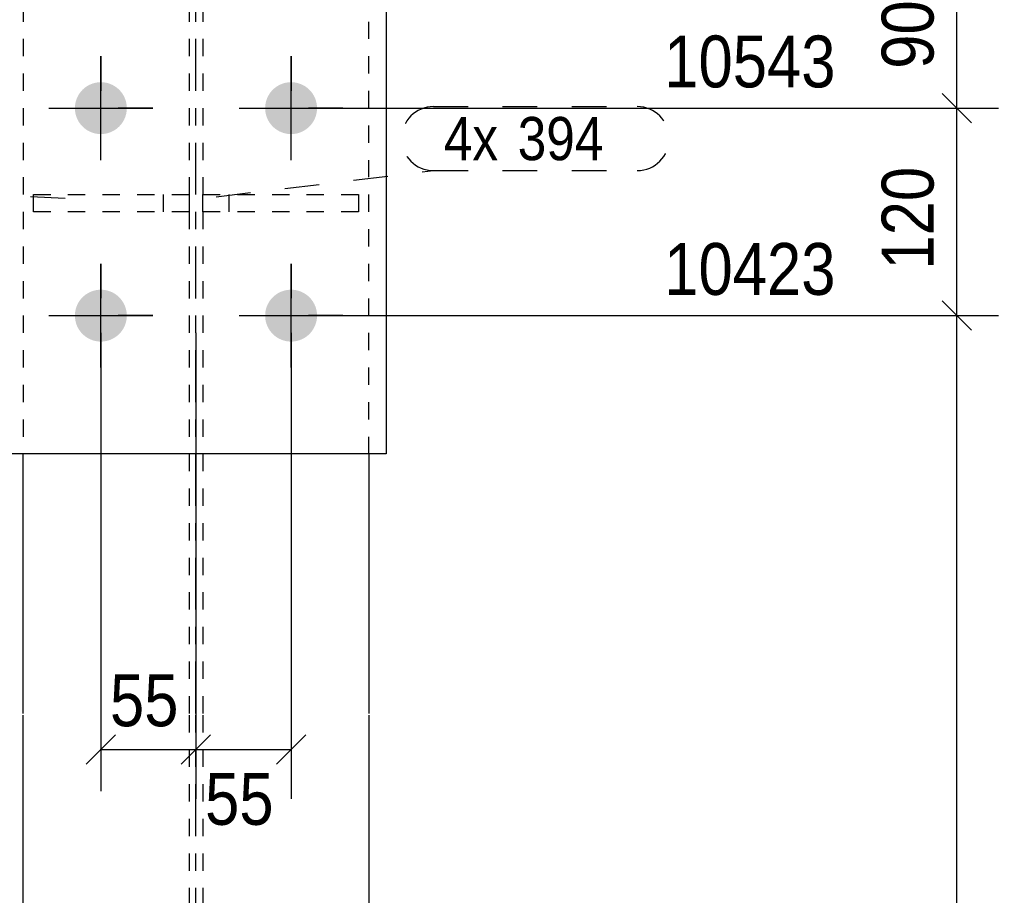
# Model space of a CAD drawing. Header units: millimetres. Extents: x 2 to 579, y 1 to 405.
# Drawn here: x 72.9 to 129.5, y 200.7 to 251.3 of the extents above; entities that cross this region are included whole.
import ezdxf

# ---------------------------------------------------------------- set-up
doc = ezdxf.new("R2010")
doc.units = ezdxf.units.MM
for name, pattern in [('XKITLINE00', [0]), ('XKITLINE01', [4, 1, -1, 1, -1]), ('XKITLINE02', [4, 2, -2]), ('XKITLINE03', [6, 3, -1, 1, -1])]:
    doc.linetypes.add(name, pattern=pattern)
for name, color, linetype, lineweight in [('Bolt', 3, 'Continuous', 0), ('Dimensions', 7, 'Continuous', 0), ('Part', 2, 'Continuous', 0), ('PartMark', 7, 'Continuous', 0)]:
    doc.layers.add(name, color=color, linetype=linetype, lineweight=lineweight)
doc.styles.add('ARIAL', font='ARIAL.TTF')

# ---------------------------------------------------------------- blocks, each defined once
blk = doc.blocks.new('*A28')
at = {"layer": 'Bolt', "color": 3, "linetype": 'XKITLINE00', "lineweight": 0}
for p, q in [((77.559, 249.19), (77.559, 247.192)), ((88.559, 249.19), (88.559, 247.192)), ((74.559, 246.19), (76.557, 246.19)), ((80.559, 246.19), (78.561, 246.19)), ((85.559, 246.19), (87.557, 246.19)), ((91.559, 246.19), (89.561, 246.19)), ((77.559, 243.19), (77.559, 245.188)), ((88.559, 243.19), (88.559, 245.188)), ((77.559, 237.19), (77.559, 235.192)), ((88.559, 237.19), (88.559, 235.192)), ((74.559, 234.19), (76.557, 234.19)), ((80.559, 234.19), (78.561, 234.19)), ((85.559, 234.19), (87.557, 234.19)), ((91.559, 234.19), (89.561, 234.19)), ((77.559, 231.19), (77.559, 233.188)), ((88.559, 231.19), (88.559, 233.188))]:
    blk.add_line(p, q, dxfattribs=at)
blk = doc.blocks.new('*A29')
at = {"layer": 'Bolt'}
for points in [[(76.06, 246.227), (76.061, 246.264), (76.063, 246.301), (76.067, 246.337), (76.071, 246.374), (76.076, 246.41), (76.081, 246.447), (76.088, 246.483), (76.096, 246.519), (76.104, 246.555), (76.114, 246.59), (76.124, 246.626), (76.135, 246.661), (76.147, 246.696), (76.16, 246.73), (76.174, 246.764), (76.188, 246.798), (76.203, 246.832), (76.22, 246.865), (76.236, 246.897), (76.254, 246.93), (76.273, 246.961), (76.292, 246.993), (76.312, 247.024), (76.333, 247.054), (76.355, 247.084), (76.377, 247.113), (76.4, 247.142), (76.424, 247.17), (76.448, 247.198), (76.473, 247.224), (76.499, 247.251), (76.525, 247.277), (76.552, 247.302), (76.58, 247.326), (76.608, 247.35), (76.637, 247.373), (76.666, 247.395), (76.696, 247.417), (76.726, 247.437), (76.757, 247.457), (76.788, 247.477), (76.82, 247.495), (76.852, 247.513), (76.885, 247.53), (76.918, 247.546), (76.952, 247.561), (76.985, 247.576), (77.02, 247.59), (77.054, 247.602), (77.089, 247.614), (77.124, 247.626), (77.159, 247.636), (77.195, 247.645), (77.231, 247.654), (77.267, 247.661), (77.303, 247.668), (77.339, 247.674), (77.376, 247.679), (77.412, 247.683), (77.449, 247.686), (77.486, 247.688), (77.523, 247.69), (77.559, 247.69), (77.596, 247.69), (77.633, 247.688), (77.67, 247.686), (77.706, 247.683), (77.743, 247.679), (77.779, 247.674), (77.816, 247.668), (77.852, 247.661), (77.888, 247.654), (77.924, 247.645), (77.959, 247.636), (77.995, 247.626), (78.03, 247.614), (78.065, 247.602), (78.099, 247.59), (78.133, 247.576), (78.167, 247.561), (78.201, 247.546), (78.234, 247.53), (78.266, 247.513), (78.299, 247.495), (78.331, 247.477), (78.362, 247.457), (78.393, 247.437), (78.423, 247.417), (78.453, 247.395), (78.482, 247.373), (78.511, 247.35), (78.539, 247.326), (78.567, 247.302), (78.594, 247.277), (78.62, 247.251), (78.646, 247.224), (78.671, 247.198), (78.695, 247.17), (78.719, 247.142), (78.742, 247.113), (78.764, 247.084), (78.786, 247.054), (78.807, 247.024), (78.827, 246.993), (78.846, 246.961), (78.864, 246.93), (78.882, 246.897), (78.899, 246.865), (78.915, 246.832), (78.931, 246.798), (78.945, 246.764), (78.959, 246.73), (78.972, 246.696), (78.984, 246.661), (78.995, 246.626), (79.005, 246.59), (79.014, 246.555), (79.023, 246.519), (79.031, 246.483), (79.037, 246.447), (79.043, 246.41), (79.048, 246.374), (79.052, 246.337), (79.055, 246.301), (79.058, 246.264), (79.059, 246.227), (79.059, 246.19), (79.059, 246.153), (79.058, 246.117), (79.055, 246.08), (79.052, 246.043), (79.048, 246.007), (79.043, 245.97), (79.037, 245.934), (79.031, 245.898), (79.023, 245.862), (79.014, 245.826), (79.005, 245.79), (78.995, 245.755), (78.984, 245.72), (78.972, 245.685), (78.959, 245.65), (78.945, 245.616), (78.931, 245.582), (78.915, 245.549), (78.899, 245.516), (78.882, 245.483), (78.864, 245.451), (78.846, 245.419), (78.827, 245.388), (78.807, 245.357), (78.786, 245.326), (78.764, 245.297), (78.742, 245.267), (78.719, 245.239), (78.695, 245.21), (78.671, 245.183), (78.646, 245.156), (78.62, 245.13), (78.594, 245.104), (78.567, 245.079), (78.539, 245.054), (78.511, 245.031), (78.482, 245.008), (78.453, 244.985), (78.423, 244.964), (78.393, 244.943), (78.362, 244.923), (78.331, 244.904), (78.299, 244.885), (78.266, 244.867), (78.234, 244.85), (78.201, 244.834), (78.167, 244.819), (78.133, 244.804), (78.099, 244.791), (78.065, 244.778), (78.03, 244.766), (77.995, 244.755), (77.959, 244.745), (77.924, 244.735), (77.888, 244.727), (77.852, 244.719), (77.816, 244.712), (77.779, 244.706), (77.743, 244.701), (77.706, 244.697), (77.67, 244.694), (77.633, 244.692), (77.596, 244.691), (77.559, 244.69), (77.523, 244.691), (77.486, 244.692), (77.449, 244.694), (77.412, 244.697), (77.376, 244.701), (77.339, 244.706), (77.303, 244.712), (77.267, 244.719), (77.231, 244.727), (77.195, 244.735), (77.159, 244.745), (77.124, 244.755), (77.089, 244.766), (77.054, 244.778), (77.02, 244.791), (76.985, 244.804), (76.952, 244.819), (76.918, 244.834), (76.885, 244.85), (76.852, 244.867), (76.82, 244.885), (76.788, 244.904), (76.757, 244.923), (76.726, 244.943), (76.696, 244.964), (76.666, 244.985), (76.637, 245.008), (76.608, 245.031), (76.58, 245.054), (76.552, 245.079), (76.525, 245.104), (76.499, 245.13), (76.473, 245.156), (76.448, 245.183), (76.424, 245.21), (76.4, 245.239), (76.377, 245.267), (76.355, 245.297), (76.333, 245.326), (76.312, 245.357), (76.292, 245.388), (76.273, 245.419), (76.254, 245.451), (76.236, 245.483), (76.22, 245.516), (76.203, 245.549), (76.188, 245.582), (76.174, 245.616), (76.16, 245.65), (76.147, 245.685), (76.135, 245.72), (76.124, 245.755), (76.114, 245.79), (76.104, 245.826), (76.096, 245.862), (76.088, 245.898), (76.081, 245.934), (76.076, 245.97), (76.071, 246.007), (76.067, 246.043), (76.063, 246.08), (76.061, 246.117), (76.06, 246.153), (76.059, 246.19)], [(87.06, 246.227), (87.061, 246.264), (87.063, 246.301), (87.067, 246.337), (87.071, 246.374), (87.076, 246.41), (87.081, 246.447), (87.088, 246.483), (87.096, 246.519), (87.104, 246.555), (87.114, 246.59), (87.124, 246.626), (87.135, 246.661), (87.147, 246.696), (87.16, 246.73), (87.174, 246.764), (87.188, 246.798), (87.203, 246.832), (87.22, 246.865), (87.236, 246.897), (87.254, 246.93), (87.273, 246.961), (87.292, 246.993), (87.312, 247.024), (87.333, 247.054), (87.355, 247.084), (87.377, 247.113), (87.4, 247.142), (87.424, 247.17), (87.448, 247.198), (87.473, 247.224), (87.499, 247.251), (87.525, 247.277), (87.552, 247.302), (87.58, 247.326), (87.608, 247.35), (87.637, 247.373), (87.666, 247.395), (87.696, 247.417), (87.726, 247.437), (87.757, 247.457), (87.788, 247.477), (87.82, 247.495), (87.852, 247.513), (87.885, 247.53), (87.918, 247.546), (87.952, 247.561), (87.985, 247.576), (88.02, 247.59), (88.054, 247.602), (88.089, 247.614), (88.124, 247.626), (88.159, 247.636), (88.195, 247.645), (88.231, 247.654), (88.267, 247.661), (88.303, 247.668), (88.339, 247.674), (88.376, 247.679), (88.412, 247.683), (88.449, 247.686), (88.486, 247.688), (88.523, 247.69), (88.559, 247.69), (88.596, 247.69), (88.633, 247.688), (88.67, 247.686), (88.706, 247.683), (88.743, 247.679), (88.779, 247.674), (88.816, 247.668), (88.852, 247.661), (88.888, 247.654), (88.924, 247.645), (88.959, 247.636), (88.995, 247.626), (89.03, 247.614), (89.065, 247.602), (89.099, 247.59), (89.133, 247.576), (89.167, 247.561), (89.201, 247.546), (89.234, 247.53), (89.266, 247.513), (89.299, 247.495), (89.331, 247.477), (89.362, 247.457), (89.393, 247.437), (89.423, 247.417), (89.453, 247.395), (89.482, 247.373), (89.511, 247.35), (89.539, 247.326), (89.567, 247.302), (89.594, 247.277), (89.62, 247.251), (89.646, 247.224), (89.671, 247.198), (89.695, 247.17), (89.719, 247.142), (89.742, 247.113), (89.764, 247.084), (89.786, 247.054), (89.807, 247.024), (89.827, 246.993), (89.846, 246.961), (89.864, 246.93), (89.882, 246.897), (89.899, 246.865), (89.915, 246.832), (89.931, 246.798), (89.945, 246.764), (89.959, 246.73), (89.972, 246.696), (89.984, 246.661), (89.995, 246.626), (90.005, 246.59), (90.014, 246.555), (90.023, 246.519), (90.031, 246.483), (90.037, 246.447), (90.043, 246.41), (90.048, 246.374), (90.052, 246.337), (90.055, 246.301), (90.058, 246.264), (90.059, 246.227), (90.059, 246.19), (90.059, 246.153), (90.058, 246.117), (90.055, 246.08), (90.052, 246.043), (90.048, 246.007), (90.043, 245.97), (90.037, 245.934), (90.031, 245.898), (90.023, 245.862), (90.014, 245.826), (90.005, 245.79), (89.995, 245.755), (89.984, 245.72), (89.972, 245.685), (89.959, 245.65), (89.945, 245.616), (89.931, 245.582), (89.915, 245.549), (89.899, 245.516), (89.882, 245.483), (89.864, 245.451), (89.846, 245.419), (89.827, 245.388), (89.807, 245.357), (89.786, 245.326), (89.764, 245.297), (89.742, 245.267), (89.719, 245.239), (89.695, 245.21), (89.671, 245.183), (89.646, 245.156), (89.62, 245.13), (89.594, 245.104), (89.567, 245.079), (89.539, 245.054), (89.511, 245.031), (89.482, 245.008), (89.453, 244.985), (89.423, 244.964), (89.393, 244.943), (89.362, 244.923), (89.331, 244.904), (89.299, 244.885), (89.266, 244.867), (89.234, 244.85), (89.201, 244.834), (89.167, 244.819), (89.133, 244.804), (89.099, 244.791), (89.065, 244.778), (89.03, 244.766), (88.995, 244.755), (88.959, 244.745), (88.924, 244.735), (88.888, 244.727), (88.852, 244.719), (88.816, 244.712), (88.779, 244.706), (88.743, 244.701), (88.706, 244.697), (88.67, 244.694), (88.633, 244.692), (88.596, 244.691), (88.559, 244.69), (88.523, 244.691), (88.486, 244.692), (88.449, 244.694), (88.412, 244.697), (88.376, 244.701), (88.339, 244.706), (88.303, 244.712), (88.267, 244.719), (88.231, 244.727), (88.195, 244.735), (88.159, 244.745), (88.124, 244.755), (88.089, 244.766), (88.054, 244.778), (88.02, 244.791), (87.985, 244.804), (87.952, 244.819), (87.918, 244.834), (87.885, 244.85), (87.852, 244.867), (87.82, 244.885), (87.788, 244.904), (87.757, 244.923), (87.726, 244.943), (87.696, 244.964), (87.666, 244.985), (87.637, 245.008), (87.608, 245.031), (87.58, 245.054), (87.552, 245.079), (87.525, 245.104), (87.499, 245.13), (87.473, 245.156), (87.448, 245.183), (87.424, 245.21), (87.4, 245.239), (87.377, 245.267), (87.355, 245.297), (87.333, 245.326), (87.312, 245.357), (87.292, 245.388), (87.273, 245.419), (87.254, 245.451), (87.236, 245.483), (87.22, 245.516), (87.203, 245.549), (87.188, 245.582), (87.174, 245.616), (87.16, 245.65), (87.147, 245.685), (87.135, 245.72), (87.124, 245.755), (87.114, 245.79), (87.104, 245.826), (87.096, 245.862), (87.088, 245.898), (87.081, 245.934), (87.076, 245.97), (87.071, 246.007), (87.067, 246.043), (87.063, 246.08), (87.061, 246.117), (87.06, 246.153), (87.059, 246.19)], [(76.06, 234.227), (76.061, 234.264), (76.063, 234.301), (76.067, 234.337), (76.071, 234.374), (76.076, 234.41), (76.081, 234.447), (76.088, 234.483), (76.096, 234.519), (76.104, 234.555), (76.114, 234.59), (76.124, 234.626), (76.135, 234.661), (76.147, 234.696), (76.16, 234.73), (76.174, 234.764), (76.188, 234.798), (76.203, 234.832), (76.22, 234.865), (76.236, 234.897), (76.254, 234.93), (76.273, 234.961), (76.292, 234.993), (76.312, 235.024), (76.333, 235.054), (76.355, 235.084), (76.377, 235.113), (76.4, 235.142), (76.424, 235.17), (76.448, 235.198), (76.473, 235.224), (76.499, 235.251), (76.525, 235.277), (76.552, 235.302), (76.58, 235.326), (76.608, 235.35), (76.637, 235.373), (76.666, 235.395), (76.696, 235.417), (76.726, 235.437), (76.757, 235.457), (76.788, 235.477), (76.82, 235.495), (76.852, 235.513), (76.885, 235.53), (76.918, 235.546), (76.952, 235.561), (76.985, 235.576), (77.02, 235.59), (77.054, 235.602), (77.089, 235.614), (77.124, 235.626), (77.159, 235.636), (77.195, 235.645), (77.231, 235.654), (77.267, 235.661), (77.303, 235.668), (77.339, 235.674), (77.376, 235.679), (77.412, 235.683), (77.449, 235.686), (77.486, 235.688), (77.523, 235.69), (77.559, 235.69), (77.596, 235.69), (77.633, 235.688), (77.67, 235.686), (77.706, 235.683), (77.743, 235.679), (77.779, 235.674), (77.816, 235.668), (77.852, 235.661), (77.888, 235.654), (77.924, 235.645), (77.959, 235.636), (77.995, 235.626), (78.03, 235.614), (78.065, 235.602), (78.099, 235.59), (78.133, 235.576), (78.167, 235.561), (78.201, 235.546), (78.234, 235.53), (78.266, 235.513), (78.299, 235.495), (78.331, 235.477), (78.362, 235.457), (78.393, 235.437), (78.423, 235.417), (78.453, 235.395), (78.482, 235.373), (78.511, 235.35), (78.539, 235.326), (78.567, 235.302), (78.594, 235.277), (78.62, 235.251), (78.646, 235.224), (78.671, 235.198), (78.695, 235.17), (78.719, 235.142), (78.742, 235.113), (78.764, 235.084), (78.786, 235.054), (78.807, 235.024), (78.827, 234.993), (78.846, 234.961), (78.864, 234.93), (78.882, 234.897), (78.899, 234.865), (78.915, 234.832), (78.931, 234.798), (78.945, 234.764), (78.959, 234.73), (78.972, 234.696), (78.984, 234.661), (78.995, 234.626), (79.005, 234.59), (79.014, 234.555), (79.023, 234.519), (79.031, 234.483), (79.037, 234.447), (79.043, 234.41), (79.048, 234.374), (79.052, 234.337), (79.055, 234.301), (79.058, 234.264), (79.059, 234.227), (79.059, 234.19), (79.059, 234.153), (79.058, 234.117), (79.055, 234.08), (79.052, 234.043), (79.048, 234.007), (79.043, 233.97), (79.037, 233.934), (79.031, 233.898), (79.023, 233.862), (79.014, 233.826), (79.005, 233.79), (78.995, 233.755), (78.984, 233.72), (78.972, 233.685), (78.959, 233.65), (78.945, 233.616), (78.931, 233.582), (78.915, 233.549), (78.899, 233.516), (78.882, 233.483), (78.864, 233.451), (78.846, 233.419), (78.827, 233.388), (78.807, 233.357), (78.786, 233.326), (78.764, 233.297), (78.742, 233.267), (78.719, 233.239), (78.695, 233.21), (78.671, 233.183), (78.646, 233.156), (78.62, 233.13), (78.594, 233.104), (78.567, 233.079), (78.539, 233.054), (78.511, 233.031), (78.482, 233.008), (78.453, 232.985), (78.423, 232.964), (78.393, 232.943), (78.362, 232.923), (78.331, 232.904), (78.299, 232.885), (78.266, 232.867), (78.234, 232.85), (78.201, 232.834), (78.167, 232.819), (78.133, 232.804), (78.099, 232.791), (78.065, 232.778), (78.03, 232.766), (77.995, 232.755), (77.959, 232.745), (77.924, 232.735), (77.888, 232.727), (77.852, 232.719), (77.816, 232.712), (77.779, 232.706), (77.743, 232.701), (77.706, 232.697), (77.67, 232.694), (77.633, 232.692), (77.596, 232.691), (77.559, 232.69), (77.523, 232.691), (77.486, 232.692), (77.449, 232.694), (77.412, 232.697), (77.376, 232.701), (77.339, 232.706), (77.303, 232.712), (77.267, 232.719), (77.231, 232.727), (77.195, 232.735), (77.159, 232.745), (77.124, 232.755), (77.089, 232.766), (77.054, 232.778), (77.02, 232.791), (76.985, 232.804), (76.952, 232.819), (76.918, 232.834), (76.885, 232.85), (76.852, 232.867), (76.82, 232.885), (76.788, 232.904), (76.757, 232.923), (76.726, 232.943), (76.696, 232.964), (76.666, 232.985), (76.637, 233.008), (76.608, 233.031), (76.58, 233.054), (76.552, 233.079), (76.525, 233.104), (76.499, 233.13), (76.473, 233.156), (76.448, 233.183), (76.424, 233.21), (76.4, 233.239), (76.377, 233.267), (76.355, 233.297), (76.333, 233.326), (76.312, 233.357), (76.292, 233.388), (76.273, 233.419), (76.254, 233.451), (76.236, 233.483), (76.22, 233.516), (76.203, 233.549), (76.188, 233.582), (76.174, 233.616), (76.16, 233.65), (76.147, 233.685), (76.135, 233.72), (76.124, 233.755), (76.114, 233.79), (76.104, 233.826), (76.096, 233.862), (76.088, 233.898), (76.081, 233.934), (76.076, 233.97), (76.071, 234.007), (76.067, 234.043), (76.063, 234.08), (76.061, 234.117), (76.06, 234.153), (76.059, 234.19)], [(87.06, 234.227), (87.061, 234.264), (87.063, 234.301), (87.067, 234.337), (87.071, 234.374), (87.076, 234.41), (87.081, 234.447), (87.088, 234.483), (87.096, 234.519), (87.104, 234.555), (87.114, 234.59), (87.124, 234.626), (87.135, 234.661), (87.147, 234.696), (87.16, 234.73), (87.174, 234.764), (87.188, 234.798), (87.203, 234.832), (87.22, 234.865), (87.236, 234.897), (87.254, 234.93), (87.273, 234.961), (87.292, 234.993), (87.312, 235.024), (87.333, 235.054), (87.355, 235.084), (87.377, 235.113), (87.4, 235.142), (87.424, 235.17), (87.448, 235.198), (87.473, 235.224), (87.499, 235.251), (87.525, 235.277), (87.552, 235.302), (87.58, 235.326), (87.608, 235.35), (87.637, 235.373), (87.666, 235.395), (87.696, 235.417), (87.726, 235.437), (87.757, 235.457), (87.788, 235.477), (87.82, 235.495), (87.852, 235.513), (87.885, 235.53), (87.918, 235.546), (87.952, 235.561), (87.985, 235.576), (88.02, 235.59), (88.054, 235.602), (88.089, 235.614), (88.124, 235.626), (88.159, 235.636), (88.195, 235.645), (88.231, 235.654), (88.267, 235.661), (88.303, 235.668), (88.339, 235.674), (88.376, 235.679), (88.412, 235.683), (88.449, 235.686), (88.486, 235.688), (88.523, 235.69), (88.559, 235.69), (88.596, 235.69), (88.633, 235.688), (88.67, 235.686), (88.706, 235.683), (88.743, 235.679), (88.779, 235.674), (88.816, 235.668), (88.852, 235.661), (88.888, 235.654), (88.924, 235.645), (88.959, 235.636), (88.995, 235.626), (89.03, 235.614), (89.065, 235.602), (89.099, 235.59), (89.133, 235.576), (89.167, 235.561), (89.201, 235.546), (89.234, 235.53), (89.266, 235.513), (89.299, 235.495), (89.331, 235.477), (89.362, 235.457), (89.393, 235.437), (89.423, 235.417), (89.453, 235.395), (89.482, 235.373), (89.511, 235.35), (89.539, 235.326), (89.567, 235.302), (89.594, 235.277), (89.62, 235.251), (89.646, 235.224), (89.671, 235.198), (89.695, 235.17), (89.719, 235.142), (89.742, 235.113), (89.764, 235.084), (89.786, 235.054), (89.807, 235.024), (89.827, 234.993), (89.846, 234.961), (89.864, 234.93), (89.882, 234.897), (89.899, 234.865), (89.915, 234.832), (89.931, 234.798), (89.945, 234.764), (89.959, 234.73), (89.972, 234.696), (89.984, 234.661), (89.995, 234.626), (90.005, 234.59), (90.014, 234.555), (90.023, 234.519), (90.031, 234.483), (90.037, 234.447), (90.043, 234.41), (90.048, 234.374), (90.052, 234.337), (90.055, 234.301), (90.058, 234.264), (90.059, 234.227), (90.059, 234.19), (90.059, 234.153), (90.058, 234.117), (90.055, 234.08), (90.052, 234.043), (90.048, 234.007), (90.043, 233.97), (90.037, 233.934), (90.031, 233.898), (90.023, 233.862), (90.014, 233.826), (90.005, 233.79), (89.995, 233.755), (89.984, 233.72), (89.972, 233.685), (89.959, 233.65), (89.945, 233.616), (89.931, 233.582), (89.915, 233.549), (89.899, 233.516), (89.882, 233.483), (89.864, 233.451), (89.846, 233.419), (89.827, 233.388), (89.807, 233.357), (89.786, 233.326), (89.764, 233.297), (89.742, 233.267), (89.719, 233.239), (89.695, 233.21), (89.671, 233.183), (89.646, 233.156), (89.62, 233.13), (89.594, 233.104), (89.567, 233.079), (89.539, 233.054), (89.511, 233.031), (89.482, 233.008), (89.453, 232.985), (89.423, 232.964), (89.393, 232.943), (89.362, 232.923), (89.331, 232.904), (89.299, 232.885), (89.266, 232.867), (89.234, 232.85), (89.201, 232.834), (89.167, 232.819), (89.133, 232.804), (89.099, 232.791), (89.065, 232.778), (89.03, 232.766), (88.995, 232.755), (88.959, 232.745), (88.924, 232.735), (88.888, 232.727), (88.852, 232.719), (88.816, 232.712), (88.779, 232.706), (88.743, 232.701), (88.706, 232.697), (88.67, 232.694), (88.633, 232.692), (88.596, 232.691), (88.559, 232.69), (88.523, 232.691), (88.486, 232.692), (88.449, 232.694), (88.412, 232.697), (88.376, 232.701), (88.339, 232.706), (88.303, 232.712), (88.267, 232.719), (88.231, 232.727), (88.195, 232.735), (88.159, 232.745), (88.124, 232.755), (88.089, 232.766), (88.054, 232.778), (88.02, 232.791), (87.985, 232.804), (87.952, 232.819), (87.918, 232.834), (87.885, 232.85), (87.852, 232.867), (87.82, 232.885), (87.788, 232.904), (87.757, 232.923), (87.726, 232.943), (87.696, 232.964), (87.666, 232.985), (87.637, 233.008), (87.608, 233.031), (87.58, 233.054), (87.552, 233.079), (87.525, 233.104), (87.499, 233.13), (87.473, 233.156), (87.448, 233.183), (87.424, 233.21), (87.4, 233.239), (87.377, 233.267), (87.355, 233.297), (87.333, 233.326), (87.312, 233.357), (87.292, 233.388), (87.273, 233.419), (87.254, 233.451), (87.236, 233.483), (87.22, 233.516), (87.203, 233.549), (87.188, 233.582), (87.174, 233.616), (87.16, 233.65), (87.147, 233.685), (87.135, 233.72), (87.124, 233.755), (87.114, 233.79), (87.104, 233.826), (87.096, 233.862), (87.088, 233.898), (87.081, 233.934), (87.076, 233.97), (87.071, 234.007), (87.067, 234.043), (87.063, 234.08), (87.061, 234.117), (87.06, 234.153), (87.059, 234.19)]]:
    blk.add_hatch(color=3, dxfattribs=at).paths.add_polyline_path(points, flags=17)
at = {"layer": 'Bolt', "color": 3, "linetype": 'XKITLINE00', "lineweight": 0}
for p, q in [((77.559, 243.19), (77.559, 249.19)), ((88.559, 243.19), (88.559, 249.19)), ((74.559, 246.19), (80.559, 246.19)), ((85.559, 246.19), (91.559, 246.19)), ((77.559, 231.19), (77.559, 237.19)), ((88.559, 231.19), (88.559, 237.19)), ((74.559, 234.19), (80.559, 234.19)), ((85.559, 234.19), (91.559, 234.19))]:
    blk.add_line(p, q, dxfattribs=at)
blk = doc.blocks.new('*A33')
at = {"layer": 'Part', "color": 7, "linetype": 'XKITLINE03', "lineweight": 0}
for p, q in [((83.059, 211.19), (83.059, 372.19)), ((83.059, 138.09), (83.059, 211.09))]:
    blk.add_line(p, q, dxfattribs=at)
at = {"layer": 'Part', "color": 7, "linetype": 'XKITLINE01', "lineweight": 0}
for p, q in [((73.059, 362.19), (73.059, 226.19)), ((82.659, 362.19), (82.659, 211.19)), ((83.459, 362.19), (83.459, 211.19)), ((93.059, 226.19), (93.059, 362.19)), ((82.659, 211.09), (82.659, 138.09)), ((83.459, 211.09), (83.459, 138.09))]:
    blk.add_line(p, q, dxfattribs=at)
at = {"layer": 'Part', "color": 2, "linetype": 'XKITLINE00', "lineweight": 0}
for p, q in [((73.059, 211.19), (73.059, 226.19)), ((93.059, 226.19), (93.059, 211.19)), ((73.059, 138.09), (73.059, 211.09)), ((93.059, 211.09), (93.059, 138.09))]:
    blk.add_line(p, q, dxfattribs=at)
blk = doc.blocks.new('*A34')
at = {"layer": 'Part', "color": 7, "linetype": 'XKITLINE01', "lineweight": 0}
for p, q in [((94.059, 362.19), (94.059, 226.19)), ((94.059, 226.19), (72.059, 226.19))]:
    blk.add_line(p, q, dxfattribs=at)
blk = doc.blocks.new('*A39')
at = {"layer": 'Part', "color": 7, "linetype": 'XKITLINE01', "lineweight": 0}
for p, q in [((83.459, 241.188), (92.459, 241.188)), ((83.459, 240.188), (83.459, 241.188)), ((84.959, 241.188), (84.959, 240.188)), ((92.459, 241.188), (92.459, 240.188)), ((92.459, 240.188), (83.459, 240.188))]:
    blk.add_line(p, q, dxfattribs=at)
blk = doc.blocks.new('*A40')
at = {"layer": 'Part', "color": 7, "linetype": 'XKITLINE01', "lineweight": 0}
for p, q in [((73.659, 241.188), (82.659, 241.188)), ((73.659, 240.188), (73.659, 241.188)), ((81.159, 241.188), (81.159, 240.188)), ((82.659, 241.188), (82.659, 240.188)), ((82.659, 240.188), (73.659, 240.188))]:
    blk.add_line(p, q, dxfattribs=at)
blk = doc.blocks.new('*A42')
at = {"layer": 'Part', "color": 2, "linetype": 'XKITLINE00', "lineweight": 0}
for p, q in [((94.059, 362.19), (94.059, 226.19)), ((94.059, 226.19), (72.059, 226.19))]:
    blk.add_line(p, q, dxfattribs=at)
blk = doc.blocks.new('*A113')
at = {"layer": 'Dimensions', "color": 7, "linetype": 'XKITLINE00', "lineweight": 0}
for p, q in [((77.559, 233.19), (77.559, 206.693)), ((83.059, 233.19), (83.059, 206.693)), ((78.408, 209.941), (76.711, 208.244)), ((83.908, 209.941), (82.211, 208.244)), ((77.559, 209.093), (83.059, 209.093))]:
    blk.add_line(p, q, dxfattribs=at)
at = {"layer": 'Dimensions', "color": 3}
for p in [(77.559, 209.093), (83.059, 209.093)]:
    blk.add_point(p, dxfattribs=at)
at = {"layer": 'Dimensions', "color": 3, "style": 'ARIAL', "width": 0.85}
blk.add_text('55', height=3, dxfattribs=at).set_placement((78.084, 210.443))
blk = doc.blocks.new('*A114')
at = {"layer": 'Dimensions', "color": 7, "linetype": 'XKITLINE00', "lineweight": 0}
for p, q in [((83.059, 233.19), (83.059, 206.243)), ((88.559, 233.19), (88.559, 206.243)), ((83.908, 209.941), (82.211, 208.244)), ((89.408, 209.941), (87.711, 208.244)), ((83.059, 209.093), (88.559, 209.093))]:
    blk.add_line(p, q, dxfattribs=at)
at = {"layer": 'Dimensions', "color": 3}
for p in [(83.059, 209.093), (88.559, 209.093)]:
    blk.add_point(p, dxfattribs=at)
at = {"layer": 'Dimensions', "color": 3, "style": 'ARIAL', "width": 0.85}
blk.add_text('55', height=3, dxfattribs=at).set_placement((83.584, 204.743))
blk = doc.blocks.new('*A121')
at = {"layer": 'Dimensions', "color": 7, "linetype": 'XKITLINE00', "lineweight": 0}
for p, q in [((126.211, 235.039), (127.908, 233.342)), ((89.559, 234.19), (129.459, 234.19)), ((127.059, 98.366), (127.059, 234.19))]:
    blk.add_line(p, q, dxfattribs=at)
at = {"layer": 'Dimensions', "color": 3}
blk.add_point((127.059, 234.19), dxfattribs=at)
at = {"layer": 'Dimensions', "color": 3, "style": 'ARIAL', "width": 0.85}
blk.add_text('10423', height=3, dxfattribs=at).set_placement((110.134, 235.39))
blk = doc.blocks.new('*A122')
at = {"layer": 'Dimensions', "color": 7, "linetype": 'XKITLINE00', "lineweight": 0}
for p, q in [((126.211, 247.039), (127.908, 245.342)), ((89.559, 246.19), (129.459, 246.19)), ((127.059, 234.19), (127.059, 246.19)), ((126.211, 235.039), (127.908, 233.342)), ((89.559, 234.19), (129.459, 234.19))]:
    blk.add_line(p, q, dxfattribs=at)
at = {"layer": 'Dimensions', "color": 3}
for p in [(127.059, 246.19), (127.059, 234.19)]:
    blk.add_point(p, dxfattribs=at)
at = {"layer": 'Dimensions', "color": 3, "style": 'ARIAL', "width": 0.85}
blk.add_text('10543', height=3, dxfattribs=at).set_placement((110.134, 247.39))
blk.add_text('120', height=3, rotation=90.0002, dxfattribs=at).set_placement((125.709, 236.853))
blk = doc.blocks.new('*A123')
at = {"layer": 'Dimensions', "color": 7, "linetype": 'XKITLINE00', "lineweight": 0}
for p, q in [((126.211, 256.039), (127.908, 254.342)), ((89.559, 255.19), (129.459, 255.19)), ((127.059, 246.19), (127.059, 255.19)), ((126.211, 247.039), (127.908, 245.342)), ((89.559, 246.19), (129.459, 246.19))]:
    blk.add_line(p, q, dxfattribs=at)
at = {"layer": 'Dimensions', "color": 3}
for p in [(127.059, 255.19), (127.059, 246.19)]:
    blk.add_point(p, dxfattribs=at)
at = {"layer": 'Dimensions', "color": 3, "style": 'ARIAL', "width": 0.85}
blk.add_text('10633', height=3, dxfattribs=at).set_placement((110.134, 256.39))
blk.add_text('90', height=3, rotation=90.0002, dxfattribs=at).set_placement((125.709, 248.465))
blk = doc.blocks.new('*A138')
at = {"layer": 'PartMark', "color": 7, "linetype": 'XKITLINE02', "lineweight": 0}
for p, q in [((96.792, 246.28), (108.576, 246.28)), ((84.234, 241.065), (96.792, 242.58)), ((96.792, 242.58), (108.576, 242.58))]:
    blk.add_line(p, q, dxfattribs=at)
for centre, start, end in [((96.792, 244.43), 90, 270), ((108.576, 244.43), 270, 90)]:
    blk.add_arc(centre, 1.85, start, end, dxfattribs=at)
at = {"layer": 'PartMark', "color": 3, "style": 'ARIAL', "width": 0.85}
for s, p in [('4x', (97.392, 243.18)), ('394', (101.664, 243.18))]:
    blk.add_text(s, height=2.5, dxfattribs=at).set_placement(p)
blk = doc.blocks.new('*A139')
at = {"layer": 'PartMark', "color": 7, "linetype": 'XKITLINE02', "lineweight": 0}
for p, q in [((57.908, 241.256), (69.693, 241.256)), ((75.489, 240.958), (69.693, 241.256)), ((57.908, 237.556), (69.693, 237.556))]:
    blk.add_line(p, q, dxfattribs=at)
for centre, start, end in [((57.908, 239.406), 90, 270), ((69.693, 239.406), 270, 90)]:
    blk.add_arc(centre, 1.85, start, end, dxfattribs=at)
at = {"layer": 'PartMark', "color": 3, "style": 'ARIAL', "width": 0.85}
for s, p in [('3x', (58.508, 238.156)), ('394', (62.78, 238.156))]:
    blk.add_text(s, height=2.5, dxfattribs=at).set_placement(p)

msp = doc.modelspace()

# ---------------------------------------------------------------- block references
at = {"lineweight": 0}
for name in ['*A34', '*A42', '*A28', '*A29', '*A123', '*A122', '*A138', '*A139', '*A40', '*A39', '*A121', '*A113', '*A114']:
    msp.add_blockref(name, (0, 0), dxfattribs=at)
at = {"layer": 'Part', "lineweight": 0}
msp.add_blockref('*A33', (0, 0), dxfattribs=at)

doc.saveas('drawing.dxf')
